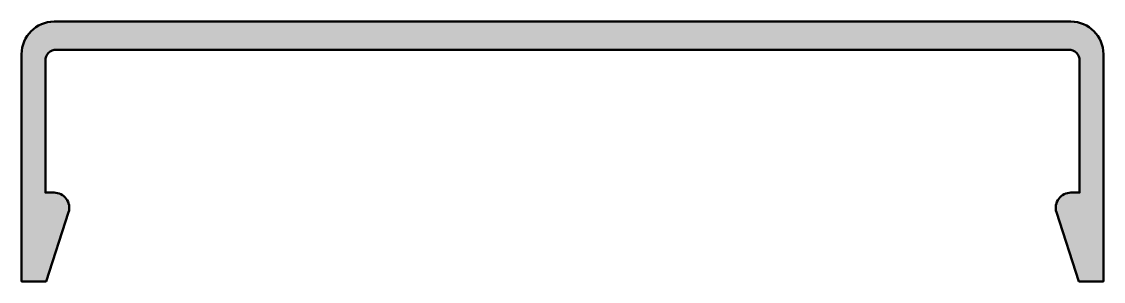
# Model space of a CAD drawing. Extents: x -25 to 25, y 0 to 12.
import ezdxf

# ---------------------------------------------------------------- set-up
doc = ezdxf.new("R2010")
doc.units = 0
doc.layers.add('0S-Alu contour', color=7, linetype='Continuous', lineweight=50)
doc.layers.add('0S-Alu hatch', color=252, linetype='Continuous', lineweight=25)

# ---------------------------------------------------------------- blocks, each defined once
blk = doc.blocks.new('160620__8D30D784_0A47_40A9_863B_551B32254F01_')
at = {"layer": '0S-Alu hatch'}
h = blk.add_hatch(color=256, dxfattribs=at)
edge = h.paths.add_edge_path()
edge.add_arc((-23.49957991907743, 10.49956466028837), 1.500435402866854, 90.01662392691688, 179.9833760730821)
edge.add_line((-25.00001525878906, 10.50000000000003), (-24.9998779296875, -5.34057617188e-05))
edge.add_line((-24.9998779296875, -5.34057617188e-05), (-23.86871945858002, -5.34057617188e-05))
edge.add_line((-23.86871945858002, -5.34057617188e-05), (-22.83002328872681, 3.196746826171875))
edge.add_arc((-23.49987289593364, 3.399951699362239), 0.6999933690853533, 343.1243564365645, 450.0009096550444)
edge.add_line((-23.49988400936127, 4.099945068359372), (-23.89987790584564, 4.099945068359375))
edge.add_line((-23.89987790584564, 4.099945068359375), (-23.90001523494721, 10.19999694824218))
edge.add_ellipse((-23.40027940405031, 10.20026111734529), major_axis=(-0.4997359007190954, 0), ratio=1, start_angle=-90.03028754862072, end_angle=0.03028754861361449, ccw=False)
edge.add_line((-23.4000152349472, 10.69999694824218), (23.39998626708984, 10.69999694824218))
edge.add_ellipse((23.40027639510436, 10.20028707625669), major_axis=(-0.4997099562086181, 0), ratio=1, start_angle=179.9667344797002, end_angle=270.03326552028324, ccw=False)
edge.add_line((23.89998626708984, 10.19999694824214), (23.89998626708984, 4.099998474121093))
edge.add_line((23.89998626708984, 4.099998474121093), (23.49999237060547, 4.099998474121093))
edge.add_arc((23.49999329565796, 3.399996088323081), 0.7000023857986234, 90.00007571631836, 196.8746484346846)
edge.add_line((22.83013153076172, 3.196800231933576), (23.86882781982422, 0))
edge.add_line((23.86882781982422, 0), (25.00003051742292, 0))
edge.add_line((25.00003051742292, 0), (25, 10.5))
edge.add_arc((23.49955281558317, 10.49955281558317), 1.50044725105493, 0.0170760952071275, 89.98292390478257)
edge.add_line((23.5, 12), (-23.50001525878906, 12.00000000000001))
at = {"layer": '0S-Alu contour', "color": 7}
for points in [[(23.5, 12), (-23.50001525878906, 12.00000000000001)], [(-23.4000152349472, 10.69999694824218), (23.39998626708984, 10.69999694824218)], [(-25.00001525878906, 10.50000000000003), (-24.9998779296875, -5.34057617188e-05), (-23.86871945858002, -5.34057617188e-05), (-22.83002328872681, 3.196746826171875)], [(-23.49988400936127, 4.099945068359372), (-23.89987790584564, 4.099945068359375), (-23.90001523494721, 10.19999694824218)], [(22.83013153076172, 3.196800231933576), (23.86882781982422, 0), (25.00003051742292, 0), (25, 10.5)], [(23.89998626708984, 10.19999694824214), (23.89998626708984, 4.099998474121093), (23.49999237060547, 4.099998474121093)]]:
    blk.add_lwpolyline(points, dxfattribs=at)
for centre, radius, start, end in [((-23.49957991907743, 10.49956466028837), 1.500435402866854, 90.01662392691688, 179.9833760730821), ((23.49955281558317, 10.49955281558317), 1.50044725105493, 0.0170760952071275, 89.98292390478257), ((-23.49987289593364, 3.399951699362239), 0.6999933690853533, 343.1243564365645, 90.00090965504447), ((23.49999329565796, 3.399996088323081), 0.7000023857986234, 90.00007571631836, 196.8746484346846)]:
    blk.add_arc(centre, radius, start, end, dxfattribs=at)
at = {"layer": '0S-Alu contour', "color": 7, "extrusion": (0, 0, -1)}
for centre, radius, start, end in [((23.40027940405031, 10.20026111734529), 0.4997359007190954, 359.9697124513864, 90.03028754862073), ((-23.40027639510436, 10.20028707625669), 0.4997099562086181, 89.96673447971678, 180.0332655202998)]:
    blk.add_arc(centre, radius, start, end, dxfattribs=at)
blk = doc.blocks.new('160620__F1009E72_748E_4609_AB8F_EC094EA6DC1F_')
at = {"layer": '0S-Alu contour', "color": 7}
blk.add_blockref('160620__8D30D784_0A47_40A9_863B_551B32254F01_', (0, 0), dxfattribs=at)

msp = doc.modelspace()

# ---------------------------------------------------------------- block references
at = {"layer": '0S-Alu contour', "color": 7}
msp.add_blockref('160620__F1009E72_748E_4609_AB8F_EC094EA6DC1F_', (0, 0), dxfattribs=at)

doc.saveas('drawing.dxf')
